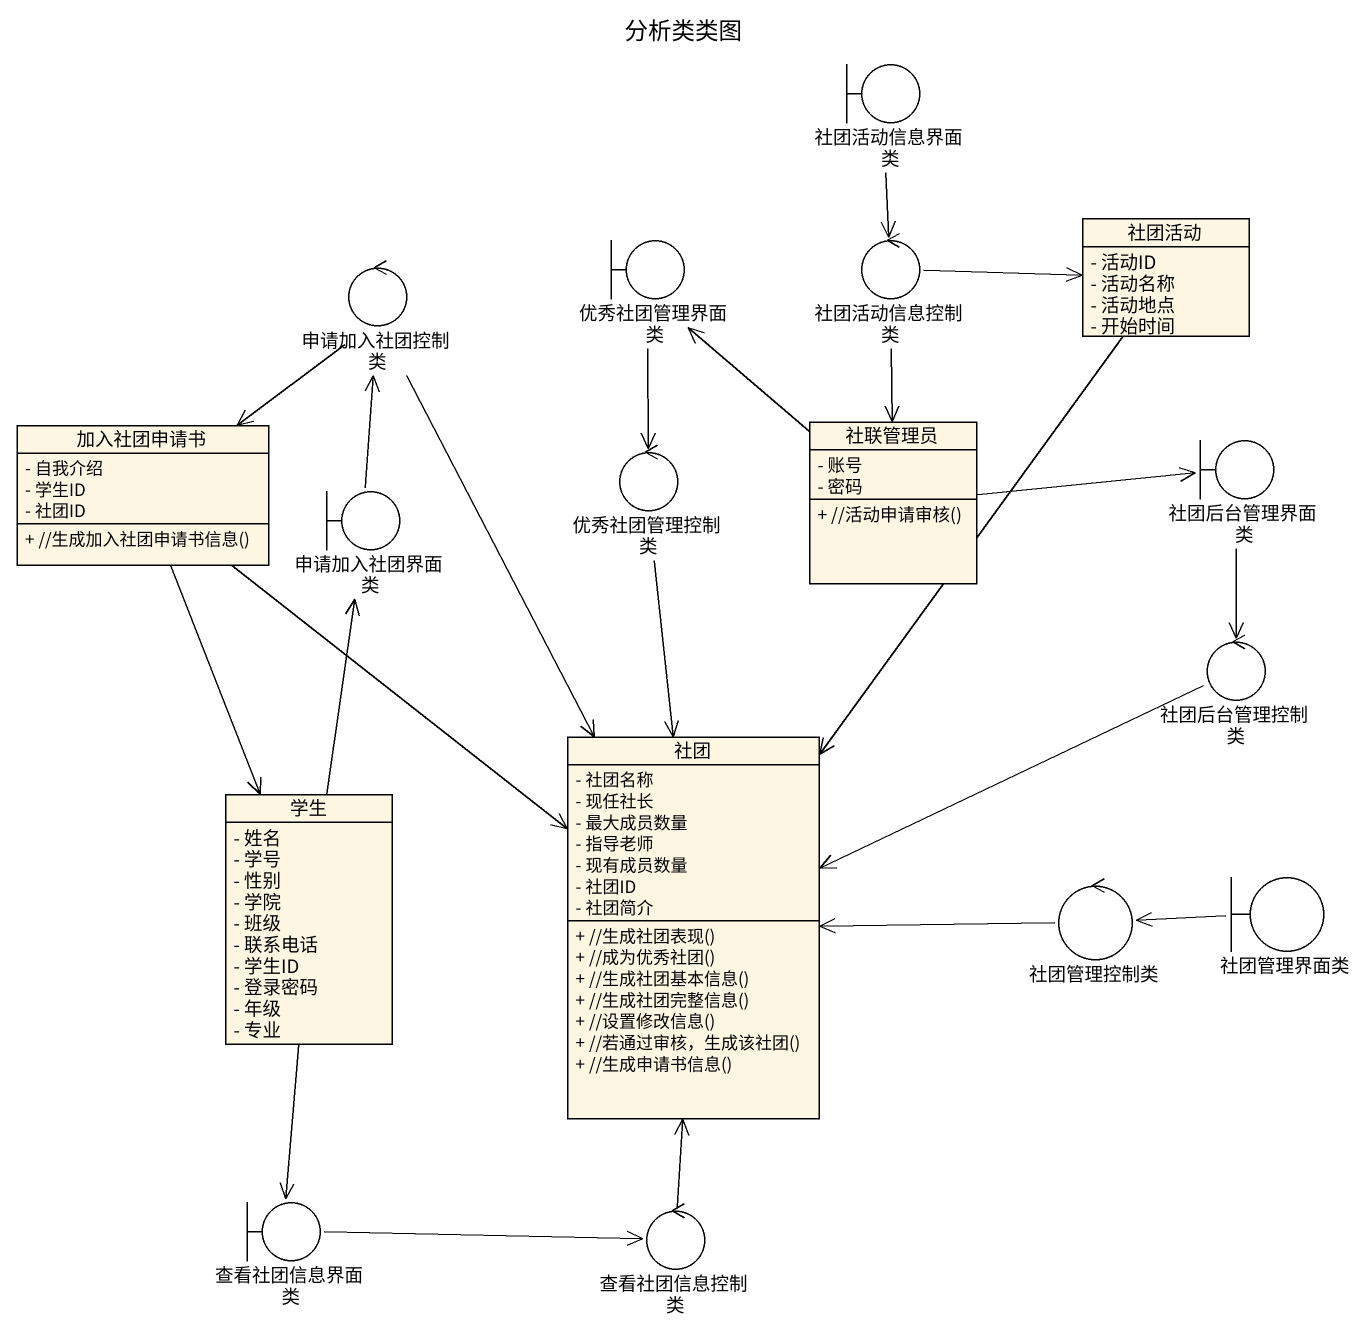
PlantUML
@startuml
title 分析类类图
allowmixing
hide circle
hide empty members
skinparam classAttributeIconSize 0
boundary 社团活动信息界面类
boundary 优秀社团管理界面类
control 社团活动信息控制类
class 社团活动 {
  - 活动ID
  - 活动名称
  - 活动地点
  - 开始时间
}
control 申请加入社团控制类
class 加入社团申请书 {
  - 自我介绍
  - 学生ID
  - 社团ID
  + //生成加入社团申请书信息()
}
control 优秀社团管理控制类
class 社联管理员 {
  - 账号
  - 密码
  + //活动申请审核()
}
boundary 社团后台管理界面类
boundary 申请加入社团界面类
control 社团后台管理控制类
class 社团 {
  - 社团名称
  - 现任社长
  - 最大成员数量
  - 指导老师
  - 现有成员数量
  - 社团ID
  - 社团简介
  + //生成社团表现()
  + //成为优秀社团()
  + //生成社团基本信息()
  + //生成社团完整信息()
  + //设置修改信息()
  + //若通过审核，生成该社团()
  + //生成申请书信息()
}
class 学生 {
  - 姓名
  - 学号
  - 性别
  - 学院
  - 班级
  - 联系电话
  - 学生ID
  - 登录密码
  - 年级
  - 专业
}
control 社团管理控制类
boundary 社团管理界面类
boundary 查看社团信息界面类
control 查看社团信息控制类
社团活动信息界面类 --> 社团活动信息控制类
优秀社团管理界面类 --> 优秀社团管理控制类
社团活动信息控制类 -right-> 社团活动
社团活动信息控制类 --> 社联管理员
社团活动 --> 社团
申请加入社团控制类 --> 加入社团申请书
申请加入社团控制类 --> 社团
加入社团申请书 --> 社团
加入社团申请书 --> 学生
优秀社团管理控制类 --> 社团
社联管理员 -up-> 优秀社团管理界面类
社联管理员 -right-> 社团后台管理界面类
社团后台管理界面类 --> 社团后台管理控制类
申请加入社团界面类 -up-> 申请加入社团控制类
社团后台管理控制类 -left-> 社团
学生 -up-> 申请加入社团界面类
学生 --> 查看社团信息界面类
社团管理控制类 -left-> 社团
社团管理界面类 -left-> 社团管理控制类
查看社团信息界面类 -right-> 查看社团信息控制类
查看社团信息控制类 -up-> 社团
@enduml
